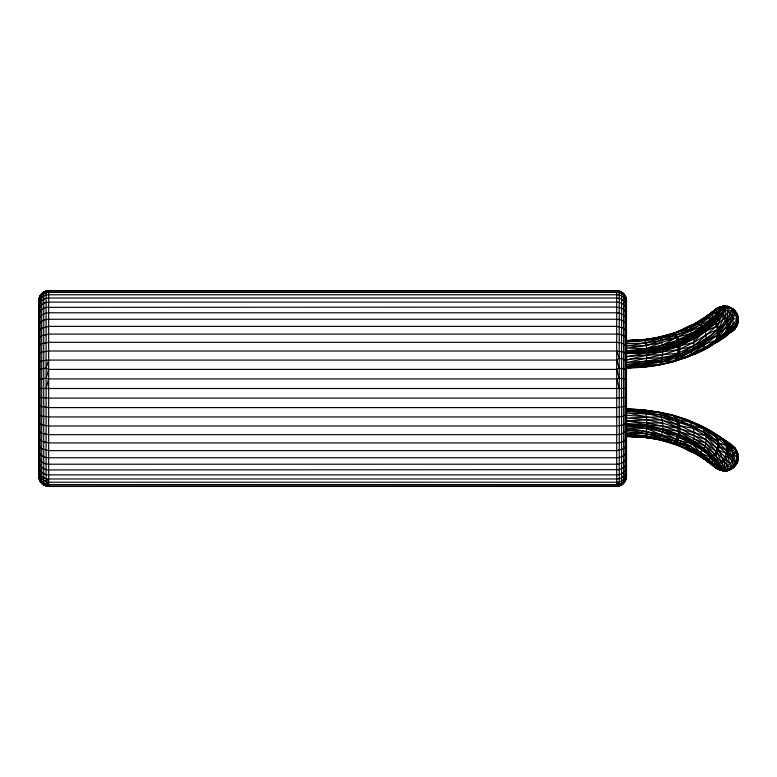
<?xml version="1.0" encoding="UTF-8"?>
<svg xmlns="http://www.w3.org/2000/svg" width="777" height="777" viewBox="0 0 777 777"><rect width="100%" height="100%" fill="white"/><g stroke="black" fill="none" stroke-linecap="round" stroke-linejoin="round"><path stroke-width="1.17" d="M646.357 437.072L641.617 437.062L657.323 439.092L644.813 437.325L626.515 436.489L626.476 409.071C667.161 409.683 712.83 422.212 738.111 456.05C738.888 463.898 731.788 471.25 723.921 470.765M626.388 409.421L644.9 410.256C647.426 418.861 647.6 428.787 644.813 437.325L626.612 436.14M653.991 338.374L657.342 337.888L644.599 339.53L626.515 340.511L626.476 367.929C660.003 368.084 693.715 358.45 721.25 339.131C728.243 333.08 741.724 326.33 737.266 315.093C734.09 305.526 720.124 303.108 713.956 311.101C717.268 306.361 723.232 307.002 728.166 306.75C737.004 311.47 740.228 324.203 732.06 331.342L723.921 336.596L734.916 328.788L737.587 323.834L736.751 322.911L738.004 317.968C737.111 311.053 730.38 305.623 723.406 306.264L728.166 306.75M683.177 418.988L673.776 415.365L676.942 421.377L677.971 431.206L679.564 434.537C695.57 444.104 715.054 451.932 723.164 470.075L722.901 470.687L719.541 469.871L713.956 465.899C716.724 469.502 721.406 470.571 725.718 470.036C733.08 469.133 735.936 462.024 738.111 456.05C737.849 447.97 729.758 444.182 723.921 440.404C736.499 443.958 744.356 461.499 731.07 469.055C718.589 475.621 709.304 460.907 699.572 455.876L701.67 456.915M714.131 343.347C729.671 338.374 727.126 323.611 734.012 311.888L735.955 312.509L737.499 315.773L738.111 320.95C731.555 330.138 722.523 337.218 713.354 343.628C699.892 350.427 686.829 357.401 672.6 361.965L670.551 361.878L674.368 361.47L676.116 360.246C696.6 348.62 718.055 335.771 731.837 316.093L735.528 314.277L737.266 315.093C739.966 321.892 736.159 330.225 729.331 332.75C740.384 329.108 741.025 311.946 730.195 307.498L729.399 308.158L724.756 306.828L720.085 307.187C716.064 315.443 709.003 321.911 700.145 324.728C677.622 336.965 652.058 341.297 626.612 340.899L644.599 339.53C647.717 347.95 647.387 358.129 644.891 366.754L626.379 367.54L630.943 367.132M738.004 317.968C722.911 338.529 700.096 352.321 676.116 360.246C681.176 352.593 682.002 339.782 674.708 333.343L672.571 333.343L658.488 337.548M674.368 361.47L674.29 360.819C677.767 356.293 678.214 350.301 677.903 344.803L679.564 342.463L703.292 327.661L713.131 319.075L723.164 306.925L722.901 306.313L719.541 307.129L713.956 311.101L716.909 308.43C737.82 308.246 738.199 332.954 719.793 340.005L726.534 333.518L733.371 323.786L736.751 322.911L730.273 331.905L719.793 340.005M688.568 421.027L699.688 425.223L717.326 438.063L725.951 445.396L733.381 453.282L737.587 453.166L734.916 448.212L729.331 444.25C743.871 448.999 738.451 473.242 722.901 470.687L716.821 468.463L713.956 465.899C717.404 469.852 723.086 471.726 728.166 470.25L728.603 469.211L727.321 465.947L723.232 459.673L718.511 449.99L717.326 438.063C710.945 427.496 697.202 425.582 687.159 419.745C667.375 413.976 647.222 409.12 626.476 409.071M643.939 437.15L658.877 439.733C664.5 432.42 663.548 420.571 659.741 412.5L644.9 410.256L626.534 409.226M626.398 367.89L626.495 459.809L626.165 463.898L625.184 465.86L623.63 467.55L619.24 469.658L48.64 469.939L46.105 469.658L41.715 467.55L39.18 463.898L38.85 459.809L38.85 317.191L39.18 313.102L40.161 311.14L41.715 309.45L46.105 307.342L616.705 307.061L621.6 308.158L623.63 309.45L626.165 313.102L626.495 361.256L623.63 359.12L619.24 358.333L616.705 360.072L48.64 360.072L41.715 360.897L39.18 362.179M679.419 352.515C662.888 360.781 644.473 356.779 626.854 359.8C657.449 352.476 693.026 348.523 713.063 320.92L713.131 319.075L718.997 314.151L723.164 306.925L725.407 310.023L725.058 316.278L723.775 318.007L716.462 326.087L693.715 345.988L678.845 354.924L661.033 362.189L626.602 367.288L644.891 366.754L658.556 365.171L674.29 360.819L626.748 364.578L676.942 355.623L679.419 352.515C699.912 343.308 723.766 330.759 732.264 308.683L734.236 310.353L734.012 311.888M731.837 316.093L732.225 310.033L730.195 307.498M735.955 312.509L732.886 318.764L728.408 324.475L717.229 335.314L687.927 356.866L673.348 361.14C689.762 355.817 731.992 346.056 715.219 320.823L713.063 320.92C689.821 342.774 657.585 351.602 626.884 356.604L646.707 354.992L662.499 354.817L677.505 353.244L679.846 349.077L693.968 342.395L705.963 334.809L717.336 329.516L719.026 330.915L725.456 320.979L721.697 315.821L713.84 312.296C703.972 316.53 695.852 324.417 685.809 328.603C666.851 336.422 647.387 344.007 626.825 345.668C644.356 346.989 661.713 343.453 677.942 336.878C688.966 330.4 702.039 328.312 712.091 320.124C719.046 325.34 718.123 335.285 715.131 342.424L711.761 345.377L707.779 346.892L711.926 344.502M690.102 354.972C695.619 347.474 696.309 331.876 685.809 328.603L670.454 334.431M737.888 322.61L738.131 319.172M708.381 430.351C722.076 435.46 733.75 447.96 735.489 462.781L734.236 466.647L732.264 468.317L726.388 458.896L717.122 448.669L706.147 439.782L693.861 432.197L679.603 425.602L662.266 420.007L646.619 419.823L626.893 420.949C663.034 422.785 704.215 435.071 724.679 467.268L730.195 469.502L731.332 467.676C734.197 454.72 734.547 443.706 720.298 437.47M736.79 451.116L738.111 456.05L737.499 461.227L735.955 464.491C730.089 450.689 717.045 441.346 705.137 432.954C680.312 421.357 654.059 413.5 626.68 410.916L659.741 412.5L692.326 425.796L705.137 432.954L726.252 453.477L731.837 460.907L735.489 462.781L737.266 461.907L736.47 452.836L734.488 447.727M626.165 313.102C627.971 307.342 622.348 301.884 616.705 302.127L48.64 302.127C42.997 301.884 37.374 307.342 39.18 313.102M39.18 463.898C37.374 469.658 42.997 475.116 48.64 474.873L616.705 474.873C622.348 475.116 627.971 469.658 626.165 463.898M737.266 315.093L736.887 318.997L732.886 318.764L728.01 329.652L725.456 320.979M626.165 308.527L626.495 307.974C626.971 302.506 622.018 297.921 616.705 298.018L48.64 298.018C43.327 297.921 38.374 302.506 38.85 307.974L39.18 308.527M39.18 468.473L38.85 469.026C38.374 474.494 43.327 479.079 48.64 478.982L616.705 478.982C622.018 479.079 626.971 474.494 626.495 469.026L626.165 468.473M692.666 354.118C704.147 353.409 708.857 339.462 704.652 330.06C697.571 315.229 680.963 332.799 670.813 334.566C686.412 326.864 706.944 324.475 716.909 308.43L704.554 318.327M666.083 441.2L658.42 439.355L673.164 443.813L675.368 443.327C681.788 436.402 681.128 424.368 676.145 416.783L673.776 415.365M670.318 442.453L683.77 447.97L686.713 448.319C697.056 443.414 695.988 425.67 687.159 419.745L685.197 419.512M39.18 472.28L39.18 477.437L38.85 476.165C38.568 481.585 43.211 486.489 48.64 486.441L616.705 486.441C621.95 486.47 626.534 481.886 626.495 476.651L626.495 300.349C626.281 295.279 621.775 291.006 616.705 291.035L48.64 291.035C43.386 290.986 38.811 295.581 38.85 300.835C39.627 296.144 43.852 292.414 48.64 292.443L616.705 292.443C621.959 292.395 626.641 296.979 626.495 302.282C625.135 298.057 621.279 294.726 616.705 294.774L48.64 294.774C43.444 294.502 37.956 299.893 39.18 304.72M38.85 472.329C38.782 477.806 43.813 481.177 48.64 482.226L616.705 482.226C621.901 482.498 627.389 477.107 626.165 472.28M39.18 301.719L38.85 302.282L39.18 299.563M626.165 475.281L626.495 474.718L625.184 481.099M732.866 458.294L725.844 442.327C728.826 451.903 724.339 463.102 713.84 464.704L708.129 462.072L703.768 457.964L704.817 458.43M43.075 484.149L40.161 481.099L38.85 476.651L38.85 300.349C38.821 295.114 43.405 290.53 48.64 290.559L616.705 290.559C621.95 290.53 626.534 295.114 626.495 300.349M38.85 300.835L39.18 298.319L38.85 300.349M626.495 476.165L626.165 478.681L626.495 476.651M694.162 452.311L703.292 458.527L706.555 459.469L708.886 459.469L713.063 456.08L715.821 455.487C719.638 450.543 719.774 443.638 717.326 438.063L723.542 440.413L734.236 466.647M38.85 302.282L39.18 299.796M626.495 474.718C626.544 480.069 621.785 484.1 616.705 484.557L48.64 484.557C43.561 484.1 38.811 480.069 38.85 474.718M706.992 347.445C717.657 344.153 718.424 330.254 726.252 323.523L728.03 311.548L729.399 308.158M728.02 447.416C729.321 453.234 727.389 459.897 722.192 463.179L718.997 462.849L703.972 448.28L679.846 431.963L693.939 435.538L706.147 439.782L723.232 459.673L726.388 458.896L727.321 465.947L731.332 467.676M712.82 312.111L714.286 310.285L719.172 309.042L723.164 306.925C725.096 323.106 701.213 330.711 693.968 342.395L679.885 345.852L677.903 344.803L646.707 351.622L626.893 353.506C649.368 353.593 671.998 351.903 693.715 345.988M626.476 367.929L644.891 366.754L659.722 364.52C663.82 356.526 663.752 345.959 659.858 337.908L658.498 337.237L641.617 339.947L647.571 339.947M731.837 460.907C729.156 466.87 722.6 467.987 716.909 468.57C712.14 461.849 706.021 456.196 698.27 453.059C677.262 439.345 651.952 431.42 626.757 433.653L645.561 435.771L671.658 443.308L673.766 442.725L675.281 441.113L677.525 434.974L679.564 434.537L705.001 446.056L713.063 456.08L713.237 457.857L723.164 470.075L724.679 467.268L724.475 461.353L721.095 461.645L717.404 453.001L717.521 444.726L705.837 435.79L693.191 428.389L679.603 425.602L676.942 421.377L661.042 414.85L626.602 409.712L644.9 410.256M722.251 309.12L718.744 312.393L716.18 313.325L712.985 313.286L699.553 321.076C703.088 317.647 708.838 316.22 713.131 319.075L710.761 319.318L702.321 326.466L691.918 333.216L677.942 336.878L677.146 340.297L677.505 341.899L679.564 342.463L693.405 337.383L715.093 323.329L717.773 324.805L721.697 315.821L725.058 316.278L726.932 319.114L728.408 324.475L726.252 323.523M737.266 461.907L738.004 459.032L733.381 453.282M46.105 388.5L48.64 378.904L616.705 378.904L619.24 378.302L626.495 379.283M736.79 325.884L738.111 320.95M38.85 379.283L46.105 378.302L48.64 369.396L616.705 369.396L619.24 368.211L625.184 369.153L626.495 370.173M38.85 370.173L41.715 368.735L46.105 368.211L48.64 360.072M716.132 451.738L717.122 448.669L705.837 435.79L702.971 428.525L699.688 425.223L676.145 416.783L676.145 419.143L661.042 414.85L626.757 412.772L662.266 420.007L693.939 435.538L705.817 443.104L716.132 451.738L713.063 456.08M727.884 321.581L730.438 313.918M737.587 323.834C736.14 329.118 731.351 332.235 726.485 334.023L732.284 330.924L736.373 326.69L726.796 335.14L721.804 338.053M717.307 341.569C723.183 338.976 726.65 332.789 726.612 326.476L717.297 339.005M39.18 318.405C40.657 314.646 44.823 312.83 48.64 312.791L616.705 312.791C620.522 312.83 624.698 314.646 626.165 318.405M626.165 458.595C624.698 462.354 620.522 464.17 616.705 464.209L48.64 464.209C44.823 464.17 40.657 462.354 39.18 458.595M732.264 468.317L734.012 465.112M626.893 353.506L646.678 350.252L677.146 340.297L703.292 327.661L693.006 335.878C703.292 331.235 714.393 325.087 718.997 314.151L718.744 312.393L713.84 312.296L706.07 316.492M39.18 324.378C40.783 320.784 44.949 319.308 48.64 319.25L616.705 319.25C620.396 319.308 624.562 320.784 626.165 324.378M626.165 452.622C624.562 456.216 620.396 457.692 616.705 457.75L48.64 457.75C44.949 457.692 40.783 456.216 39.18 452.622M723.766 309.44L720.318 314.85L715.219 320.823M713.092 312.218L714.286 310.285L713.131 312.335M734.236 310.353L732.225 310.033L728.03 311.548L725.058 316.278L721.386 313.374L718.997 314.151L713.063 320.92M626.165 407.352L626.495 406.827M39.18 330.973L41.715 328.185L48.64 326.369L616.705 326.369L623.63 328.185L626.165 330.973M626.165 446.027L623.63 448.815L616.705 450.631L48.64 450.631L41.715 448.815L39.18 446.027M716.501 468.24L720.085 469.813L723.164 470.075L713.48 466.064L705.681 458.721L686.713 448.319L673.164 443.813L670.784 442.395C680.701 442.997 692.744 458.935 702.321 450.534C705.856 446.59 706.584 440.87 705.837 435.79L679.885 428.836L677.971 431.206L626.893 423.494L662.664 426.117L677.991 428.078L679.603 425.602M676.942 421.377L678.03 419.803L690.141 422.066L702.971 428.525L715.607 436.761L719.026 446.085L726.612 450.592M39.18 338.121L41.715 335.683L48.64 334.091L616.705 334.091C620.143 334.207 624.213 334.965 626.165 338.121M626.165 438.879C624.213 442.035 620.143 442.793 616.705 442.909L48.64 442.909L41.715 441.317L39.18 438.879M713.286 312.14C716.035 307.925 721.309 305.779 726.242 306.352L728.03 311.548M625.184 481.031L621.6 484.595L616.705 485.965L46.105 486.111L46.105 290.889L47.795 290.986M736.042 464.355L733.857 467.026L730.195 469.502M39.18 345.755L41.715 343.687L48.64 342.327L616.705 342.327L621.6 342.948L626.165 345.755M626.165 431.245L621.6 434.052L616.705 434.673L48.64 434.673L41.715 433.313L39.18 431.245M723.659 337.335L732.546 327.739M704.622 318.463L707.002 315.909L715.879 309.79L717.093 312.131L720.901 308.993M703.972 328.72L712.091 320.124L708.886 317.531L705.205 318.327L701.252 319.668L691.093 325.757L696.891 322.95M661.033 362.189C682.497 357.488 702.583 345.61 717.336 329.516M715.131 342.424L725.932 331.672L726.534 333.518M715.879 309.79L713.014 311.237L697.863 323.854L688.626 329.429L645.347 340.588L626.699 341.987M713.014 311.237L707.002 315.909M46.105 481.332L48.64 478.982M39.18 353.797L41.715 352.117L48.64 351.019L616.705 351.019L623.63 352.117L626.165 353.797M626.165 423.203L623.63 424.883L616.705 425.981L48.64 425.981L41.715 424.883L39.18 423.203M732.06 331.342L734.916 328.788M699.562 321.338L710.003 314.054L712.985 313.286L711.761 318.327L717.783 313.704M681.546 330.681L690.083 326.214M714.393 310.615C720.201 304.283 731.507 305.108 736.042 312.645M726.796 335.14L729.661 332.779L729.02 332.867M710.761 319.318L707.964 318.385L700.145 324.728L690.364 330.915L676.748 334.936M711.761 345.377L724.281 335.46M706.138 338.442L693.191 348.611L678.845 354.924M41.715 293.949L43.075 292.919M719.852 469.978C701.437 438.481 661.14 426.515 626.893 420.949M626.165 414.821L621.6 416.55L616.705 416.928L48.64 416.928L41.715 416.103L39.18 414.821M46.105 483.974L48.64 482.226M695.823 323.795L697.853 322.484M728.603 469.211L726.242 470.648L723.406 470.736M697.28 352.904L702.126 350.058M713.354 343.628L700.553 351.136L685.11 357.682L687.927 356.866M715.034 342.715L721.25 339.131M724.97 457.07L727.884 455.419L729.7 463.947M712.014 344.532L707.779 346.892L709.955 346.445M678.943 339.568L692.569 334.654L662.587 348.3L646.678 350.252L626.893 350.738L646.6 348.562L662.295 345.279L676.204 337.577L673.135 333.916L671.085 333.828M684.935 329.089L690.073 326.321M716.501 308.76L722.901 306.313L726.495 307.119L722.833 314.248L720.318 314.85L716.287 322.125L714.082 321.979M729.331 332.75L732.381 331.119M694.376 323.999L705.205 318.327L707.964 318.385M705.837 341.21L717.229 335.314M646.726 353.214C663.014 350.485 678.962 345.493 693.405 337.383M717.404 453.001L714.655 454.302L705.817 443.104L693.599 438.655M626.165 406.186L616.705 407.604L48.64 407.604L39.18 406.186M716.821 308.537L719.852 307.022M727.991 333.187C735.091 331.332 739.626 323.465 737.684 316.394C739.461 311.004 718.842 302.175 731.07 307.945M43.745 292.405L46.105 291.424M728.408 452.593L726.252 453.477L718.511 449.99M661.761 342.356L646.6 348.562L626.864 348.115L646.338 345.532L675.077 335.596L677.942 336.878M48.64 484.557L46.105 485.576C41.919 484.518 38.899 480.448 38.85 476.165M731.07 469.055C718.842 474.825 739.461 465.996 737.684 460.606C739.626 453.535 735.091 445.668 727.991 443.813M715.578 340.307L705.108 344.114L692.307 351.262L678.01 357.245L676.942 355.623L661.654 360.198L626.67 366.2L659.722 364.52L672.6 361.965L666.676 362.946M679.768 344.046L693.725 339.151L705.263 331.692L716.462 326.087L718.764 328.176L723.775 318.007L726.932 319.114M710.761 457.682L706.555 459.469C682.089 444.949 655.225 434.129 626.845 429.895C644.318 430.526 661.703 433.488 677.942 440.122C690.51 444.327 700.407 454.885 713.237 457.857L708.886 459.469L710.508 463.131L718.871 464.568L722.251 467.88L722.192 463.179M670.813 334.566L676.378 332.76M677.933 349.835L662.499 354.817L626.806 362.49L661.654 360.198M723.921 440.404L734.916 448.212M626.893 424.737L646.678 426.612L678.943 437.432L691.918 443.784L700.145 452.272L707.964 458.615L705.681 458.721L690.364 446.085L676.961 441.773L673.766 442.725L658.877 439.733M626.165 397.387L616.705 398.096L48.64 398.096L39.18 397.387M658.498 337.237L673.135 333.916M662.295 345.279L677.505 341.899L662.48 346.94L646.678 350.252L626.893 352.127M662.645 349.893L678 346.62L679.846 349.077M644.24 367.055L651.311 365.656M626.165 304.72L626.165 301.719M643.948 339.831L651.757 338.694M632.245 340.714L638.102 340.277M677.69 424.864L661.654 416.802L626.864 418.016L646.619 419.823L662.567 423.057L677.991 428.078M626.534 367.783L644.891 366.754M617.55 290.986L619.24 290.889L619.24 486.111L616.705 485.965M707.303 430.031L708.75 429.963L712.48 432.459L715.607 436.761L714.277 433.634L720.094 436.956L723.542 440.413L722.532 438.684L710.557 430.973L712.48 432.459L696.192 423.873M636.955 340.161L626.456 340.666L636.975 340.103M626.767 343.58L645.998 343.104L676.204 337.577L677.146 340.297L679.331 341.152M638.121 410.198L644.026 410.081L649.834 411.421M38.85 388.5L626.495 388.5M646.717 422.814L662.567 423.057M723.921 306.235L726.242 306.352L722.901 306.313L724.756 306.828L724.485 306.225M632.245 436.285L639.257 436.8M626.816 415.209L646.406 416.909M626.806 431.847L646.066 433.517M644.813 437.325L626.689 435.149L645.561 435.771L675.281 441.113L646.6 428.438L626.893 426.058L646.678 426.612L662.49 429.924L677.525 434.974L678.943 437.432L692.618 442.23L703.36 449.242L712.188 456.798L691.918 443.784L677.942 440.122L677.146 436.703M683.77 447.97L685.732 448.212M48.64 485.965L43.745 484.595M737.587 453.166L734.43 448.494L732.051 448.038L722.532 438.684L736.373 450.31M659.741 412.5L672.037 414.899L674.319 416.21M677.525 434.974L646.6 428.438L626.874 427.933L646.338 431.468L661.208 436.557M719.298 436.781L720.094 436.956L713.636 433.508M46.105 378.302L48.64 378.904M706.604 429.438L708.75 429.963L702.165 427.428M705.681 458.721L702.457 457.925L691.967 451.884M678.845 422.076L702.971 428.525L717.239 441.754M658.177 411.868L661.382 412.849M718.842 443.104L725.951 445.396M670.784 442.395L674.125 443.482M662.587 428.7L679.564 434.537M616.705 484.557L619.24 485.576M46.105 368.211L48.64 369.396M729.273 444.318L732.06 445.658L726.485 442.977L731.866 445.716L734.43 448.494M729.331 444.25L732.381 445.881M662.295 431.721L676.204 439.423L676.961 441.773M670.133 442.434L671.658 443.308C688.082 442.647 698.105 456.672 711.363 463.966L712.985 463.714L711.761 458.673L717.899 463.257M723.474 439.908L726.33 441.559M716.909 468.57L712.781 464.996M731.866 445.716L720.211 437.432M616.705 482.226L619.24 483.974M699.572 455.876L710.508 463.131L707.225 461.421L703.768 457.964M622.28 292.919L625.184 295.969L626.495 300.835L626.165 299.563M721.037 467.997L717.093 464.869L713.84 464.704L713.48 466.064L706.798 460.615M712.888 464.996L714.704 467.074L715.879 467.21L717.093 464.869L718.871 464.568L718.997 462.849L715.821 455.487M717.521 332.274L718.832 333.964M713.286 464.86L717.579 468.929L720.891 470.299L724.436 470.775L725.718 470.036L726.242 470.648L722.901 470.687L725.718 470.036L724.679 467.268M713.131 464.665L714.393 466.385M38.85 406.827L39.18 407.352M616.705 351.019L619.24 358.333M616.705 360.072L619.24 368.211M616.705 369.396L619.24 378.302M616.705 378.904L619.24 388.5M674.708 333.343L675.077 335.596M626.165 302.253L626.495 304.671M626.165 299.796L626.495 302.282M626.165 298.251L626.495 300.835M737.888 454.39L738.131 457.828M676.116 357.906L676.116 360.246M626.165 297.814L626.165 479.186M625.184 295.454L625.184 481.546M623.63 293.424L623.63 483.576M621.6 291.87L621.6 485.13M616.705 290.559L616.705 486.441M48.64 290.559L48.64 486.441M43.745 291.87L43.745 485.13M41.715 293.424L41.715 483.576M40.161 295.454L40.161 481.546M39.18 297.814L39.18 479.186M639.296 436.975L626.456 436.324L639.277 436.936"/></g></svg>
